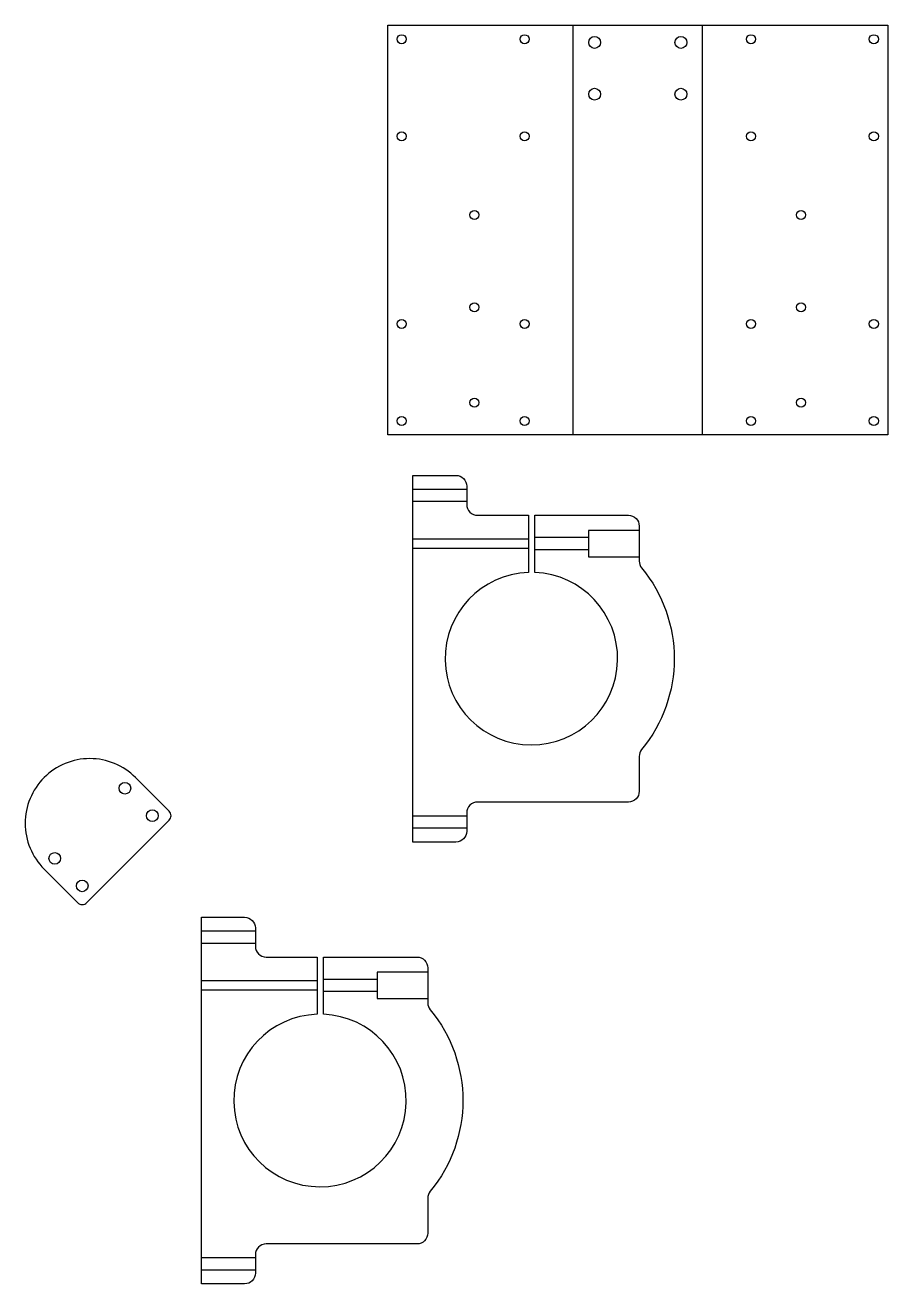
# Model space of a CAD drawing. Header units: millimetres. Extents: x 1080 to 1480, y 185 to 769.
import ezdxf

# ---------------------------------------------------------------- set-up
doc = ezdxf.new("R2010")
doc.units = ezdxf.units.MM
doc.layers.add('profile 0.5mm', color=7, linetype='Continuous', lineweight=30)

msp = doc.modelspace()

# ---------------------------------------------------------------- linework, layer by layer
at = {"layer": 'profile 0.5mm', "color": 6, "lineweight": 30, "true_color": 0xff2ae9}
for p, q in [((1334.1, 578.76), (1334.1, 768.76)), ((1394.1, 578.76), (1394.1, 768.76)), ((1284.76, 553.51), (1259.76, 553.51)), ((1259.76, 548.01), (1284.76, 548.01)), ((1341.26, 531.15), (1316.38, 531.15)), ((1313.38, 530.5), (1259.76, 530.5)), ((1259.76, 526.3), (1313.38, 526.3)), ((1316.38, 525.65), (1341.26, 525.65)), ((1284.76, 402.01), (1259.76, 402.01)), ((1259.76, 396.51), (1284.76, 396.51)), ((1186.72, 348.64), (1161.72, 348.64)), ((1161.72, 343.14), (1186.72, 343.14)), ((1215.34, 325.64), (1161.72, 325.64)), ((1161.72, 321.44), (1215.34, 321.44)), ((1243.22, 326.29), (1218.34, 326.29)), ((1218.34, 320.79), (1243.22, 320.79)), ((1186.72, 197.14), (1161.72, 197.14)), ((1161.72, 191.64), (1186.72, 191.64))]:
    msp.add_line(p, q, dxfattribs=at)
at = {"layer": 'profile 0.5mm', "color": 6, "lineweight": 30, "true_color": 0xff2ae9, "extrusion": (0, 0, -1)}
msp.add_lwpolyline([(-1248.1, 578.76), (-1248.1, 768.76), (-1248.1, 768.76), (-1480.1, 768.76), (-1480.1, 768.76), (-1480.1, 578.76), (-1480.1, 578.76), (-1248.1, 578.76)], dxfattribs=at)
for points in [[(-1259.76, 390.01), (-1259.76, 560.01), (-1259.76, 560.01), (-1279.76, 560.01), (-1279.76, 560.01, 0.414214), (-1284.76, 555.01), (-1284.76, 555.01), (-1284.76, 546.51), (-1284.76, 546.51, -0.414214), (-1289.76, 541.51), (-1289.76, 541.51), (-1313.38, 541.51), (-1313.38, 541.51), (-1313.38, 514.98), (-1313.38, 514.98, -0.981419), (-1314.63, 435.01), (-1314.63, 435.01, -0.981419), (-1316.38, 514.97), (-1316.38, 514.97), (-1316.38, 541.51), (-1316.38, 541.51), (-1359.76, 541.51), (-1359.76, 541.51, 0.414214), (-1364.76, 536.51), (-1364.76, 536.51), (-1364.76, 520.3), (-1364.76, 520.3, -0.173955), (-1365.9, 517.12), (-1365.9, 517.12, 0.358766), (-1365.9, 432.89), (-1365.9, 432.89, -0.173955), (-1364.76, 429.71), (-1364.76, 429.71), (-1364.76, 413.51), (-1364.76, 413.51, 0.414214), (-1359.76, 408.51), (-1359.76, 408.51), (-1289.76, 408.51), (-1289.76, 408.51, -0.414214), (-1284.76, 403.51), (-1284.76, 403.51), (-1284.76, 395.01), (-1284.76, 395.01, 0.414214), (-1279.76, 390.01), (-1279.76, 390.01), (-1259.76, 390.01)], [(-1161.72, 185.14), (-1161.72, 355.14), (-1161.72, 355.14), (-1181.72, 355.14), (-1181.72, 355.14, 0.414214), (-1186.72, 350.14), (-1186.72, 350.14), (-1186.72, 341.64), (-1186.72, 341.64, -0.414214), (-1191.72, 336.64), (-1191.72, 336.64), (-1215.34, 336.64), (-1215.34, 336.64), (-1215.34, 310.12), (-1215.34, 310.12, -0.981419), (-1216.59, 230.14), (-1216.59, 230.14, -0.981419), (-1218.34, 310.11), (-1218.34, 310.11), (-1218.34, 336.64), (-1218.34, 336.64), (-1261.72, 336.64), (-1261.72, 336.64, 0.414214), (-1266.72, 331.64), (-1266.72, 331.64), (-1266.72, 315.44), (-1266.72, 315.44, -0.173955), (-1267.86, 312.26), (-1267.86, 312.26, 0.358766), (-1267.86, 228.03), (-1267.86, 228.03, -0.173955), (-1266.72, 224.85), (-1266.72, 224.85), (-1266.72, 208.64), (-1266.72, 208.64, 0.414214), (-1261.72, 203.64), (-1261.72, 203.64), (-1191.72, 203.64), (-1191.72, 203.64, -0.414214), (-1186.72, 198.64), (-1186.72, 198.64), (-1186.72, 190.14), (-1186.72, 190.14, 0.414214), (-1181.72, 185.14), (-1181.72, 185.14), (-1161.72, 185.14)]]:
    msp.add_lwpolyline(points, format="xyb", dxfattribs=at)
at = {"layer": 'profile 0.5mm', "color": 6, "lineweight": 30, "true_color": 0xff2ae9}
for points in [[(1364.76, 534.52), (1341.26, 534.52), (1341.26, 534.52), (1341.26, 522.28), (1341.26, 522.28), (1364.76, 522.28)], [(1266.72, 329.66), (1243.22, 329.66), (1243.22, 329.66), (1243.22, 317.42), (1243.22, 317.42), (1266.72, 317.42)]]:
    msp.add_lwpolyline(points, dxfattribs=at)
msp.add_lwpolyline([(1104.3, 361.91, 0.414214), (1108.54, 361.91), (1108.54, 361.91), (1146.73, 400.09), (1146.73, 400.09, 0.414214), (1146.73, 404.33), (1146.73, 404.33), (1131.17, 419.89), (1131.17, 419.89, 0.414214), (1088.74, 419.89), (1088.74, 419.89, 0.414214), (1088.74, 377.46), (1088.74, 377.46), (1104.3, 361.91)], format="xyb", dxfattribs=at)
for centre, radius in [((1254.6, 762.26), 2.1), ((1311.6, 762.26), 2.1), ((1344.1, 760.76), 2.75), ((1384.1, 760.76), 2.75), ((1416.6, 762.26), 2.1), ((1473.6, 762.26), 2.1), ((1344.1, 736.76), 2.75), ((1384.1, 736.76), 2.75), ((1254.6, 717.26), 2.1), ((1311.6, 717.26), 2.1), ((1416.6, 717.26), 2.1), ((1473.6, 717.26), 2.1), ((1288.35, 680.76), 2.1), ((1439.85, 680.76), 2.1), ((1288.35, 637.97), 2.1), ((1439.85, 637.97), 2.1), ((1254.6, 630.26), 2.1), ((1311.6, 630.26), 2.1), ((1416.6, 630.26), 2.1), ((1473.6, 630.26), 2.1), ((1288.35, 593.76), 2.1), ((1439.85, 593.76), 2.1), ((1254.6, 585.26), 2.1), ((1311.6, 585.26), 2.1), ((1416.6, 585.26), 2.1), ((1473.6, 585.26), 2.1), ((1126.22, 414.94), 2.7), ((1138.95, 402.21), 2.7), ((1093.69, 382.41), 2.7), ((1106.42, 369.68), 2.7)]:
    msp.add_circle(centre, radius, dxfattribs=at)

doc.saveas('drawing.dxf')
